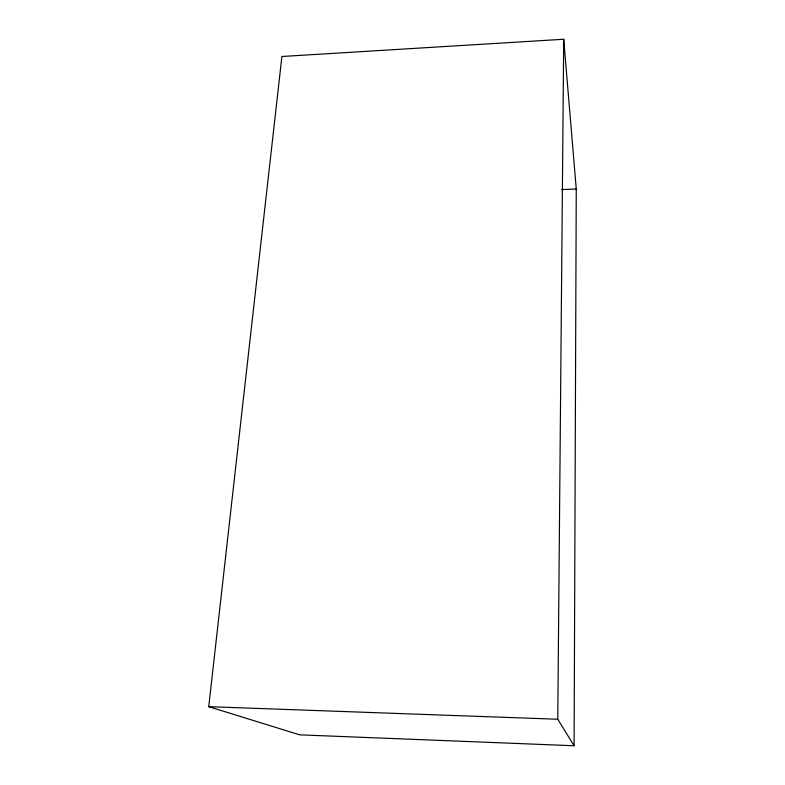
<?xml version="1.0" encoding="UTF-8"?>
<svg xmlns="http://www.w3.org/2000/svg" width="785" height="785" viewBox="0 0 785 785"><rect width="100%" height="100%" fill="white"/><g stroke="black" fill="none" stroke-linecap="round" stroke-linejoin="round"><path stroke-width="1.18" d="M574.1 745.75L576.259 188.989L563.708 39.25L281.903 56.491L208.741 706.667L299.654 734.838L574.1 745.75L557.762 719.246L563.708 39.25M561.589 189.577L576.259 188.989M208.741 706.667L557.762 719.246"/></g></svg>
